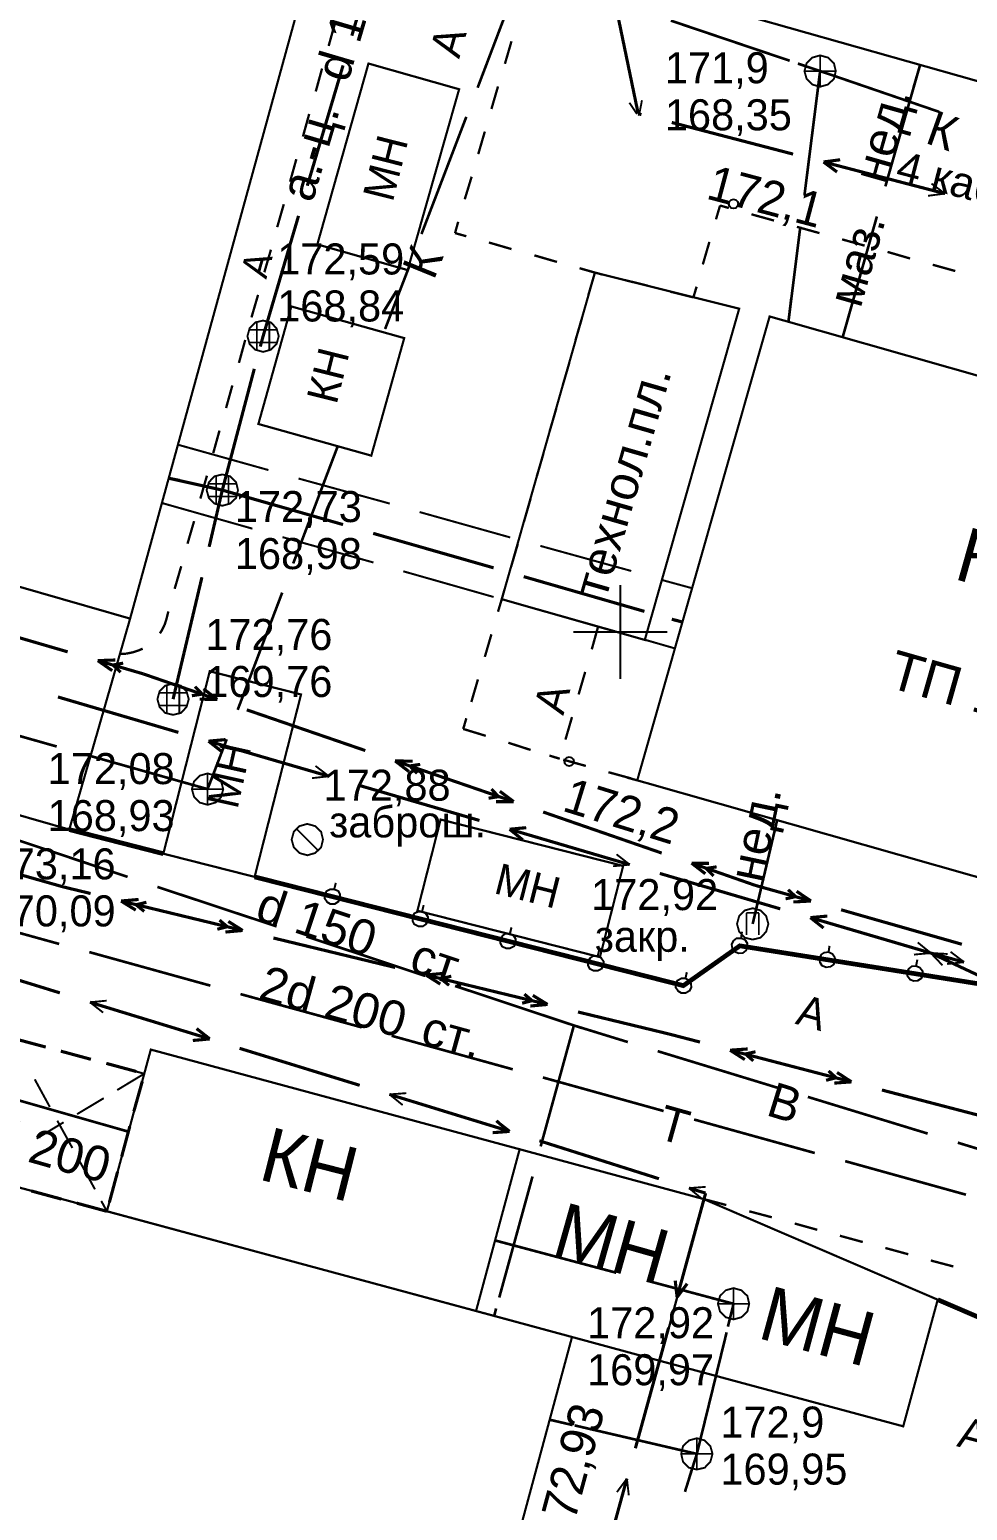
# Model space of a CAD drawing. Extents: x -2634 to -2115, y -2142 to -1393.
# Drawn here: x -2418.83 to -2388.93, y -1928.02 to -1880.78 of the extents above; entities that cross this region are included whole.
import ezdxf

# ---------------------------------------------------------------- set-up
doc = ezdxf.new("R2010")
doc.units = 0
doc.header["$MEASUREMENT"] = 0
for name, color, linetype in [('500_Дополн-Бордюры__п', 7, 'Continuous'), ('500_Дороги-Проезжие_ч', 7, 'Continuous'), ('500_Линии_-Электрокаб', 7, 'Continuous'), ('500_Объект-Баки__цист', 7, 'Continuous'), ('500_Огражд-Ограждения', 7, 'Continuous'), ('500_Рельеф-Высотные_о', 7, 'Continuous'), ('500_Строен-Дополнения', 7, 'Continuous'), ('500_Строен-Здания', 7, 'Continuous'), ('500_Строен-Отмостка_з', 7, 'Continuous'), ('500_Трубоп-Водопровод', 7, 'Continuous'), ('500_Трубоп-Канализаци', 7, 'Continuous'), ('500_Трубоп-Продуктопр', 7, 'Continuous'), ('500_Трубоп-Смотровые_', 7, 'Continuous'), ('500_Трубоп-Теплосети', 7, 'Continuous'), ('ЗАЯВКИ-Условные_з', 7, 'Continuous')]:
    doc.layers.add(name, color=color, linetype=linetype)
doc.styles.add('TARIAL', font='Arial')

msp = doc.modelspace()

# ---------------------------------------------------------------- linework, layer by layer
at = {"layer": '500_Дополн-Бордюры__п', "color": 1, "const_width": 0.075}
for points in [[(-2409.3, -1881.3), (-2409.1, -1880.58)], [(-2403.68, -1881.87), (-2403.47, -1881.15)], [(-2409.71, -1882.75), (-2409.51, -1882.02)], [(-2404.11, -1883.31), (-2403.9, -1882.59)], [(-2410.12, -1884.19), (-2409.92, -1883.47)], [(-2404.53, -1884.75), (-2404.32, -1884.03)], [(-2410.53, -1885.63), (-2410.33, -1884.91)], [(-2404.96, -1886.19), (-2404.74, -1885.47)], [(-2410.94, -1887.08), (-2410.73, -1886.35)], [(-2396.82, -1886.39), (-2396.95, -1886.83)], [(-2396.54, -1886.47), (-2396.82, -1886.39)], [(-2405.27, -1887.27), (-2405.17, -1886.91)], [(-2395.1, -1886.87), (-2395.82, -1886.67)], [(-2404.91, -1887.37), (-2405.27, -1887.27)], [(-2393.65, -1887.27), (-2394.37, -1887.07)], [(-2411.35, -1888.52), (-2411.14, -1887.8)], [(-2403.47, -1887.78), (-2404.19, -1887.57)], [(-2397.16, -1887.55), (-2397.37, -1888.27)], [(-2392.21, -1887.67), (-2392.93, -1887.47)], [(-2390.76, -1888.08), (-2391.48, -1887.87)], [(-2402.02, -1888.19), (-2402.74, -1887.98)], [(-2400.81, -1888.53), (-2401.3, -1888.39)], [(-2389.32, -1888.48), (-2390.04, -1888.28)], [(-2400.81, -1888.53), (-2401.02, -1889.25)], [(-2400.58, -1888.59), (-2400.81, -1888.53)], [(-2399.12, -1888.95), (-2399.85, -1888.77)], [(-2411.76, -1889.96), (-2411.55, -1889.24)], [(-2397.67, -1889.32), (-2398.4, -1889.14)], [(-2397.67, -1889.32), (-2397.57, -1888.98)], [(-2397.57, -1888.99), (-2397.67, -1889.32)], [(-2401.22, -1889.97), (-2401.43, -1890.69)], [(-2412.16, -1891.41), (-2411.96, -1890.68)], [(-2401.63, -1891.42), (-2401.84, -1892.14)], [(-2412.57, -1892.85), (-2412.37, -1892.13)], [(-2402.04, -1892.86), (-2402.25, -1893.58)], [(-2412.98, -1894.29), (-2412.78, -1893.57)], [(-2402.45, -1894.3), (-2402.66, -1895.02)], [(-2413.39, -1895.74), (-2413.18, -1895.01)], [(-2402.86, -1895.74), (-2403.07, -1896.47)], [(-2413.8, -1897.18), (-2413.59, -1896.46)], [(-2403.27, -1897.19), (-2403.48, -1897.91)], [(-2414.21, -1898.62), (-2414, -1897.9)], [(-2403.69, -1898.63), (-2403.78, -1898.95)], [(-2403.78, -1898.95), (-2403.9, -1899.35)], [(-2414.53, -1899.77), (-2414.47, -1899.58)], [(-2414.47, -1899.58), (-2414.45, -1899.5)], [(-2414.45, -1899.5), (-2414.41, -1899.34)], [(-2414.68, -1900.04), (-2414.62, -1899.95)], [(-2414.62, -1899.95), (-2414.53, -1899.77)], [(-2404.11, -1900.07), (-2404.32, -1900.79)], [(-2400.71, -1899.83), (-2400.91, -1900.55)], [(-2415.76, -1900.69), (-2415.56, -1900.65)], [(-2415.56, -1900.65), (-2415.37, -1900.59)], [(-2415.37, -1900.59), (-2415.23, -1900.53)], [(-2415.96, -1900.69), (-2415.76, -1900.69)], [(-2404.54, -1901.51), (-2404.75, -1902.23)], [(-2401.12, -1901.27), (-2401.33, -1901.99)], [(-2405.01, -1903.09), (-2404.91, -1902.75)], [(-2404.96, -1902.94), (-2405.01, -1903.09)], [(-2401.54, -1902.71), (-2401.75, -1903.43)], [(-2405.01, -1903.09), (-2404.29, -1903.31)], [(-2403.57, -1903.53), (-2402.86, -1903.76)], [(-2401.93, -1904.04), (-2402.26, -1903.94)], [(-2402.14, -1903.98), (-2401.93, -1904.04)], [(-2401.82, -1904.07), (-2401.1, -1904.27)], [(-2400.38, -1904.47), (-2399.65, -1904.67)], [(-2399.46, -1904.73), (-2399.79, -1904.64)], [(-2397.34, -1918.09), (-2396.62, -1918.28)], [(-2395.89, -1918.48), (-2395.17, -1918.67)], [(-2394.44, -1918.87), (-2393.72, -1919.07)], [(-2393, -1919.26), (-2392.27, -1919.46)], [(-2391.55, -1919.65), (-2390.82, -1919.85)], [(-2390.1, -1920.05), (-2389.38, -1920.24)]]:
    msp.add_lwpolyline(points, dxfattribs=at)
at = {"layer": '500_Линии_-Электрокаб', "color": 1}
for points, const_width in [([(-2399.43, -1883.46), (-2400.22, -1879.65)], 0.1), ([(-2399.47, -1883.47), (-2399.71, -1883.11)], 0.06), ([(-2399.39, -1883.45), (-2399.31, -1883.03)], 0.06), ([(-2399.33, -1883.49), (-2399.43, -1883.46)], 0.1), ([(-2399.33, -1883.49), (-2399.44, -1883.5)], 0.06), ([(-2399.33, -1883.49), (-2399.42, -1883.42)], 0.06), ([(-2394.49, -1884.75), (-2398.36, -1883.74)], 0.1), ([(-2392.99, -1884.93), (-2393.52, -1885)], 0.1), ([(-2389.65, -1886.01), (-2393.52, -1885)], 0.1), ([(-2393.09, -1885.32), (-2393.52, -1885)], 0.1), ([(-2389.65, -1886.01), (-2390.19, -1886.08)], 0.06), ([(-2389.65, -1886.01), (-2390.08, -1885.69)], 0.06), ([(-2414.09, -1903.2), (-2417.93, -1902.07)], 0.1), ([(-2412.59, -1903.43), (-2413.13, -1903.48)], 0.1), ([(-2409.29, -1904.6), (-2413.13, -1903.48)], 0.1), ([(-2412.71, -1903.81), (-2413.13, -1903.48)], 0.1), ([(-2409.29, -1904.6), (-2409.72, -1904.27)], 0.06), ([(-2409.29, -1904.6), (-2409.83, -1904.66)], 0.06), ([(-2404.49, -1906.01), (-2408.33, -1904.89)], 0.1), ([(-2403, -1906.24), (-2403.53, -1906.29)], 0.1), ([(-2399.7, -1907.42), (-2403.53, -1906.29)], 0.1), ([(-2403.11, -1906.63), (-2403.53, -1906.29)], 0.1), ([(-2399.7, -1907.42), (-2400.12, -1907.09)], 0.06), ([(-2399.7, -1907.42), (-2400.23, -1907.47)], 0.06), ([(-2394.9, -1908.83), (-2398.74, -1907.7)], 0.1), ([(-2393.4, -1909.06), (-2393.94, -1909.11)], 0.1), ([(-2390.1, -1910.24), (-2393.94, -1909.11)], 0.1), ([(-2393.52, -1909.44), (-2393.94, -1909.11)], 0.1), ([(-2390.1, -1910.24), (-2390.52, -1909.9)], 0.06), ([(-2421.69, -1910.33), (-2417.87, -1911.51)], 0.1), ([(-2390.1, -1910.24), (-2390.64, -1910.29)], 0.06), ([(-2389.04, -1910.53), (-2390.1, -1910.24)], 0.1), ([(-2390.1, -1910.24), (-2386.48, -1911.94)], 0.1), ([(-2390.1, -1910.24), (-2389.62, -1910.37)], 0.06), ([(-2390.1, -1910.24), (-2389.56, -1910.27)], 0.06), ([(-2390.1, -1910.24), (-2389.73, -1910.63)], 0.06), ([(-2389.04, -1910.53), (-2389.58, -1910.59)], 0.06), ([(-2389.04, -1910.53), (-2389.47, -1910.2)], 0.06), ([(-2416.91, -1911.81), (-2413.09, -1912.98)], 0.1), ([(-2416.91, -1911.81), (-2416.38, -1911.76)], 0.06), ([(-2416.91, -1911.81), (-2416.49, -1912.14)], 0.06), ([(-2413.51, -1912.65), (-2413.09, -1912.98)], 0.1), ([(-2413.63, -1913.03), (-2413.09, -1912.98)], 0.1), ([(-2412.14, -1913.28), (-2408.31, -1914.46)], 0.1), ([(-2407.36, -1914.75), (-2403.88, -1915.82)], 0.1), ([(-2407.36, -1914.75), (-2406.82, -1914.71)], 0.06), ([(-2407.36, -1914.75), (-2406.94, -1915.09)], 0.06), ([(-2403.95, -1915.59), (-2403.84, -1915.69)], 0.1), ([(-2403.84, -1915.69), (-2403.53, -1915.93)], 0.1), ([(-2404.07, -1915.97), (-2403.92, -1915.96)], 0.1), ([(-2403.92, -1915.96), (-2403.53, -1915.93)], 0.1), ([(-2403.88, -1915.82), (-2403.53, -1915.93)], 0.1), ([(-2402.58, -1916.23), (-2398.77, -1917.44)], 0.1), ([(-2397.28, -1917.9), (-2398.19, -1921.22)], 0.1), ([(-2397.81, -1917.74), (-2397.28, -1917.9)], 0.1), ([(-2397.81, -1917.74), (-2397.28, -1917.7)], 0.06), ([(-2397.81, -1917.74), (-2397.4, -1918.08)], 0.06), ([(-2398.25, -1920.69), (-2398.19, -1921.22)], 0.1), ([(-2397.87, -1920.79), (-2398.19, -1921.22)], 0.1), ([(-2398.46, -1922.19), (-2399.52, -1926.04)], 0.1), ([(-2399.79, -1927.01), (-2400.85, -1930.86)], 0.1), ([(-2399.79, -1927.01), (-2400.11, -1927.44)], 0.06), ([(-2399.79, -1927.01), (-2399.73, -1927.54)], 0.06)]:
    msp.add_lwpolyline(points, dxfattribs=dict(at, const_width=const_width))
at = {"layer": '500_Линии_-Электрокаб', "color": 12, "const_width": 0.1}
for points in [[(-2417.62, -1900.63), (-2421.46, -1899.51)], [(-2416.1, -1900.89), (-2416.66, -1900.91)], [(-2415.22, -1901.33), (-2416.66, -1900.91)], [(-2416.2, -1901.23), (-2416.66, -1900.91)], [(-2415.85, -1900.99), (-2416.18, -1901.05)], [(-2415.93, -1901.28), (-2416.18, -1901.05)], [(-2412.85, -1902.15), (-2415.22, -1901.33)], [(-2413.34, -1901.98), (-2413.66, -1902.03)], [(-2413.33, -1901.98), (-2413.56, -1901.74)], [(-2412.85, -1902.15), (-2413.29, -1901.81)], [(-2412.85, -1902.15), (-2413.41, -1902.14)], [(-2408.13, -1903.78), (-2411.91, -1902.48)], [(-2403.4, -1905.41), (-2407.18, -1904.11)], [(-2406.74, -1904.45), (-2407.18, -1904.11)], [(-2406.62, -1904.12), (-2407.18, -1904.11)], [(-2406.38, -1904.22), (-2406.71, -1904.27)], [(-2406.48, -1904.51), (-2406.71, -1904.27)], [(-2403.88, -1905.25), (-2404.2, -1905.3)], [(-2403.88, -1905.25), (-2404.11, -1905.01)], [(-2403.4, -1905.41), (-2403.96, -1905.41)], [(-2403.4, -1905.41), (-2403.84, -1905.08)], [(-2398.68, -1907.05), (-2402.46, -1905.74)], [(-2417.76, -1908.13), (-2420.75, -1907.28)], [(-2395.7, -1908.08), (-2397.73, -1907.37)], [(-2397.29, -1907.71), (-2397.73, -1907.37)], [(-2397.17, -1907.38), (-2397.73, -1907.37)], [(-2396.93, -1907.49), (-2397.26, -1907.54)], [(-2397.03, -1907.78), (-2397.26, -1907.54)], [(-2416.89, -1908.34), (-2417.76, -1908.13)], [(-2393.92, -1908.58), (-2395.7, -1908.08)], [(-2394.41, -1908.44), (-2394.65, -1908.22)], [(-2415.36, -1908.53), (-2415.92, -1908.58)], [(-2412.04, -1909.52), (-2415.92, -1908.58)], [(-2415.45, -1908.87), (-2415.92, -1908.58)], [(-2415.11, -1908.62), (-2415.44, -1908.7)], [(-2415.18, -1908.91), (-2415.44, -1908.7)], [(-2394.41, -1908.44), (-2394.73, -1908.51)], [(-2393.92, -1908.58), (-2394.48, -1908.61)], [(-2393.92, -1908.58), (-2394.38, -1908.27)], [(-2412.53, -1909.4), (-2412.78, -1909.19)], [(-2389.11, -1909.96), (-2392.96, -1908.86)], [(-2412.53, -1909.4), (-2412.85, -1909.48)], [(-2412.04, -1909.52), (-2412.59, -1909.57)], [(-2412.04, -1909.52), (-2412.5, -1909.23)], [(-2407.18, -1910.7), (-2411.06, -1909.76)], [(-2405.65, -1910.89), (-2406.2, -1910.94)], [(-2402.32, -1911.88), (-2406.2, -1910.94)], [(-2405.74, -1911.23), (-2406.2, -1910.94)], [(-2405.39, -1910.98), (-2405.72, -1911.06)], [(-2405.46, -1911.27), (-2405.72, -1911.06)], [(-2402.81, -1911.76), (-2403.06, -1911.55)], [(-2402.81, -1911.76), (-2403.13, -1911.84)], [(-2402.32, -1911.88), (-2402.87, -1911.93)], [(-2402.32, -1911.88), (-2402.79, -1911.59)], [(-2398.46, -1912.82), (-2401.35, -1912.12)], [(-2397.46, -1913.08), (-2398.46, -1912.82)], [(-2395.94, -1913.3), (-2396.5, -1913.34)], [(-2392.63, -1914.35), (-2396.5, -1913.34)], [(-2396.03, -1913.64), (-2396.5, -1913.34)], [(-2395.69, -1913.39), (-2396.01, -1913.46)], [(-2395.76, -1913.68), (-2396.01, -1913.46)], [(-2393.12, -1914.22), (-2393.44, -1914.3)], [(-2393.12, -1914.22), (-2393.36, -1914)], [(-2392.63, -1914.35), (-2393.18, -1914.39)], [(-2392.63, -1914.35), (-2393.09, -1914.05)], [(-2387.79, -1915.62), (-2391.66, -1914.61)]]:
    msp.add_lwpolyline(points, dxfattribs=at)
at = {"layer": '500_Объект-Баки__цист', "color": 0, "const_width": 0.07}
msp.add_lwpolyline([(-2396.21, -1889.68), (-2399.22, -1900.25), (-2403.78, -1898.95), (-2400.81, -1888.53)], close=True, dxfattribs=at)
at = {"layer": '500_Огражд-Ограждения', "color": 0}
for points, const_width in [([(-2414.57, -1907.07), (-2417.57, -1906.3)], 0.15), ([(-2382.8, -1914.17), (-2382.23, -1912.23), (-2396.19, -1910.01), (-2397.99, -1911.28), (-2411.66, -1907.81)], 0.15), ([(-2409.07, -1908), (-2409.12, -1908.2)], 0.065), ([(-2406.27, -1908.71), (-2406.32, -1908.91)], 0.065), ([(-2403.47, -1909.42), (-2403.52, -1909.62)], 0.065), ([(-2396.12, -1909.56), (-2396.15, -1909.76)], 0.065), ([(-2393.33, -1910.01), (-2393.36, -1910.21)], 0.065), ([(-2400.67, -1910.13), (-2400.72, -1910.33)], 0.065), ([(-2390.53, -1910.45), (-2390.57, -1910.65)], 0.065), ([(-2397.88, -1910.85), (-2397.92, -1911.04)], 0.065), ([(-2385.29, -1923.27), (-2389.88, -1921.3)], 0.15)]:
    msp.add_lwpolyline(points, dxfattribs=dict(at, const_width=const_width))
for points in [[(-2409.12, -1908.2), (-2409, -1908.26), (-2408.94, -1908.37), (-2408.94, -1908.5), (-2409, -1908.61), (-2409.11, -1908.68), (-2409.24, -1908.68), (-2409.35, -1908.62), (-2409.42, -1908.51), (-2409.42, -1908.38), (-2409.36, -1908.26), (-2409.25, -1908.2)], [(-2406.32, -1908.91), (-2406.21, -1908.97), (-2406.14, -1909.08), (-2406.14, -1909.21), (-2406.2, -1909.32), (-2406.31, -1909.39), (-2406.44, -1909.39), (-2406.56, -1909.33), (-2406.62, -1909.22), (-2406.62, -1909.09), (-2406.56, -1908.97), (-2406.45, -1908.91)], [(-2403.52, -1909.62), (-2403.41, -1909.68), (-2403.34, -1909.79), (-2403.34, -1909.92), (-2403.4, -1910.03), (-2403.52, -1910.1), (-2403.64, -1910.1), (-2403.76, -1910.04), (-2403.82, -1909.93), (-2403.83, -1909.8), (-2403.76, -1909.69), (-2403.65, -1909.62)], [(-2396.15, -1909.76), (-2396.03, -1909.81), (-2395.96, -1909.92), (-2395.94, -1910.05), (-2396, -1910.16), (-2396.1, -1910.24), (-2396.23, -1910.25), (-2396.35, -1910.2), (-2396.42, -1910.1), (-2396.44, -1909.97), (-2396.39, -1909.85), (-2396.28, -1909.77)], [(-2400.72, -1910.33), (-2400.61, -1910.39), (-2400.54, -1910.5), (-2400.54, -1910.63), (-2400.61, -1910.75), (-2400.72, -1910.81), (-2400.85, -1910.81), (-2400.96, -1910.75), (-2401.03, -1910.64), (-2401.03, -1910.51), (-2400.96, -1910.4), (-2400.85, -1910.33)], [(-2393.36, -1910.2), (-2393.24, -1910.26), (-2393.17, -1910.36), (-2393.15, -1910.49), (-2393.2, -1910.61), (-2393.31, -1910.68), (-2393.44, -1910.7), (-2393.56, -1910.65), (-2393.63, -1910.54), (-2393.65, -1910.41), (-2393.59, -1910.29), (-2393.49, -1910.22)], [(-2390.57, -1910.65), (-2390.45, -1910.7), (-2390.37, -1910.81), (-2390.36, -1910.93), (-2390.41, -1911.05), (-2390.52, -1911.13), (-2390.64, -1911.14), (-2390.76, -1911.09), (-2390.84, -1910.98), (-2390.85, -1910.86), (-2390.8, -1910.74), (-2390.69, -1910.66)], [(-2397.93, -1911.04), (-2397.81, -1911.1), (-2397.75, -1911.21), (-2397.74, -1911.34), (-2397.81, -1911.46), (-2397.92, -1911.52), (-2398.05, -1911.52), (-2398.16, -1911.46), (-2398.23, -1911.35), (-2398.23, -1911.22), (-2398.17, -1911.11), (-2398.05, -1911.04)]]:
    msp.add_lwpolyline(points, close=True, dxfattribs=at)
at = {"layer": '500_Рельеф-Высотные_о', "color": 0}
for points in [[(-2396.39, -1886.19), (-2396.32, -1886.21), (-2396.26, -1886.26), (-2396.24, -1886.34), (-2396.26, -1886.41), (-2396.32, -1886.47), (-2396.39, -1886.49), (-2396.47, -1886.47), (-2396.52, -1886.41), (-2396.54, -1886.34), (-2396.52, -1886.26), (-2396.47, -1886.21)], [(-2401.63, -1903.98), (-2401.56, -1904), (-2401.5, -1904.05), (-2401.48, -1904.13), (-2401.5, -1904.2), (-2401.56, -1904.26), (-2401.63, -1904.28), (-2401.71, -1904.26), (-2401.76, -1904.2), (-2401.78, -1904.13), (-2401.76, -1904.05), (-2401.71, -1904)]]:
    msp.add_lwpolyline(points, close=True, dxfattribs=at)
at = {"layer": '500_Строен-Дополнения', "color": 0}
for points, const_width in [([(-2414.11, -1894.02), (-2411.22, -1894.83)], 0.065), ([(-2410.26, -1895.1), (-2407.35, -1895.9)], 0.065), ([(-2414.62, -1895.88), (-2411.73, -1896.7)], 0.065), ([(-2406.4, -1896.17), (-2403.51, -1896.98)], 0.065), ([(-2410.77, -1896.97), (-2407.87, -1897.78)], 0.065), ([(-2402.55, -1897.25), (-2399.65, -1898.05)], 0.065), ([(-2406.92, -1898.06), (-2404.04, -1898.88)], 0.065), ([(-2398.7, -1898.33), (-2397.71, -1898.6)], 0.065), ([(-2403.07, -1899.15), (-2400.18, -1899.97)], 0.065), ([(-2399.23, -1900.24), (-2398.26, -1900.52)], 0.065), ([(-2419.29, -1912.98), (-2418.32, -1913.24)], 0.1), ([(-2417.84, -1913.37), (-2416.88, -1913.63)], 0.1), ([(-2416.39, -1913.76), (-2415.43, -1914.02)], 0.1), ([(-2418.67, -1914.27), (-2418.19, -1915.15)], 0.065), ([(-2415.18, -1914.09), (-2416.04, -1914.61)], 0.065), ([(-2415.18, -1914.09), (-2415.62, -1913.97)], 0.065), ([(-2415.24, -1914.33), (-2415.51, -1915.29)], 0.1), ([(-2416.47, -1914.87), (-2417.32, -1915.38)], 0.065), ([(-2417.75, -1915.64), (-2418.61, -1916.16)], 0.065), ([(-2417.95, -1915.59), (-2417.47, -1916.46)], 0.065), ([(-2415.64, -1915.77), (-2415.9, -1916.74)], 0.1), ([(-2417.23, -1916.9), (-2416.75, -1917.78)], 0.065), ([(-2416.03, -1917.22), (-2416.29, -1918.19)], 0.1), ([(-2417.82, -1918.09), (-2418.78, -1917.83)], 0.1), ([(-2416.37, -1918.48), (-2416.55, -1918.15)], 0.065), ([(-2416.37, -1918.48), (-2417.33, -1918.22)], 0.1), ([(-2416.51, -1918.22), (-2416.37, -1918.48)], 0.065)]:
    msp.add_lwpolyline(points, dxfattribs=dict(at, const_width=const_width))
at = {"layer": '500_Строен-Здания', "color": 0, "const_width": 0.07}
for points in [[(-2414.32, -1836.66), (-2430.46, -1895.3), (-2415.63, -1899.57), (-2399.53, -1840.99)], [(-2394.68, -1868.28), (-2376.86, -1873.33), (-2376.01, -1870.34), (-2369.29, -1872.24), (-2369.61, -1873.38), (-2369.82, -1874.14), (-2373.39, -1886.73), (-2397.94, -1879.78)], [(-2405.14, -1882.68), (-2406.78, -1888.45), (-2409.66, -1887.63), (-2408.03, -1881.86)], [(-2410.49, -1889.61), (-2411.54, -1893.36), (-2407.94, -1894.37), (-2406.89, -1890.62)], [(-2399.46, -1904.73), (-2381.54, -1909.83), (-2377.33, -1895.03), (-2394.64, -1890.1), (-2395.24, -1889.93)], [(-2415.63, -1899.57), (-2430.46, -1895.3), (-2431.73, -1899.71), (-2432.4, -1902.03), (-2427.23, -1903.52), (-2417.57, -1906.3), (-2416.87, -1903.88)], [(-2410.18, -1901.99), (-2411.66, -1907.81), (-2414.57, -1907.07), (-2413.09, -1901.25)], [(-2405.73, -1905.98), (-2399.91, -1907.46), (-2400.65, -1910.37), (-2406.47, -1908.89)], [(-2416.37, -1918.48), (-2404.6, -1921.66), (-2403.21, -1916.5), (-2414.97, -1913.32)], [(-2403.21, -1916.5), (-2404.6, -1921.66), (-2398.74, -1923.25), (-2398.33, -1921.76), (-2397.34, -1918.09)], [(-2397.34, -1918.09), (-2398.74, -1923.25), (-2390.98, -1925.34), (-2389.88, -1921.3)]]:
    msp.add_lwpolyline(points, close=True, dxfattribs=at)
msp.add_lwpolyline([(-2424.49, -1916.28), (-2401.54, -1922.49), (-2403.21, -1928.68)], dxfattribs=at)
at = {"layer": '500_Трубоп-Водопровод', "color": 94, "const_width": 0.085}
for points in [[(-2415.71, -1907.81), (-2419.5, -1906.54)], [(-2410.96, -1909.39), (-2414.76, -1908.13)], [(-2406.22, -1910.97), (-2410.01, -1909.71)], [(-2401.48, -1912.55), (-2405.27, -1911.29)], [(-2401.48, -1912.55), (-2402.54, -1916.41)], [(-2399.76, -1913.08), (-2401.48, -1912.55)], [(-2401.48, -1912.55), (-2401.24, -1912.63)], [(-2394.98, -1914.54), (-2398.81, -1913.37)], [(-2390.2, -1916), (-2394.02, -1914.83)], [(-2385.42, -1917.46), (-2389.24, -1916.29)], [(-2402.8, -1917.37), (-2403.86, -1921.23)], [(-2404.02, -1921.82), (-2403.96, -1921.58)]]:
    msp.add_lwpolyline(points, dxfattribs=at)
at = {"layer": '500_Трубоп-Канализаци', "color": 32, "const_width": 0.1}
for points in [[(-2408.56, -1880.97), (-2407.43, -1877.13)], [(-2409.98, -1885.76), (-2408.84, -1881.92)], [(-2411.39, -1890.56), (-2410.26, -1886.72)], [(-2411.39, -1890.56), (-2411.48, -1890.89)], [(-2411.41, -1890.63), (-2411.39, -1890.56)], [(-2412.69, -1895.47), (-2411.67, -1891.6)], [(-2412.69, -1895.47), (-2414.4, -1895.09)], [(-2414.4, -1895.09), (-2414.06, -1895.16)], [(-2413.11, -1897.28), (-2412.69, -1895.47)], [(-2412.69, -1895.47), (-2412.77, -1895.81)], [(-2412.69, -1895.47), (-2408.84, -1896.57)], [(-2407.88, -1896.85), (-2404.04, -1897.95)], [(-2414.26, -1902.14), (-2413.34, -1898.25)], [(-2403.08, -1898.23), (-2399.23, -1899.34)], [(-2398.02, -1899.68), (-2398.36, -1899.59)], [(-2398.27, -1899.61), (-2398.02, -1899.68)]]:
    msp.add_lwpolyline(points, dxfattribs=at)
at = {"layer": '500_Трубоп-Канализаци', "color": 34, "const_width": 0.085}
for points in [[(-2403.13, -1878.89), (-2404.55, -1882.63)], [(-2398.39, -1880.49), (-2394.6, -1881.77)], [(-2393.63, -1882.1), (-2394.34, -1881.86)], [(-2393.63, -1882.1), (-2394.13, -1886.07)], [(-2393.65, -1882.09), (-2393.63, -1882.1)], [(-2393.63, -1882.1), (-2389.84, -1883.4)], [(-2404.91, -1883.56), (-2406.34, -1887.3)], [(-2394.26, -1887.06), (-2394.64, -1890.1)], [(-2406.69, -1888.23), (-2407.5, -1890.33)], [(-2407.5, -1890.33), (-2407.23, -1889.63)], [(-2394.64, -1890.1), (-2394.55, -1889.35)], [(-2409.01, -1894.07), (-2410.43, -1897.81)], [(-2410.78, -1898.74), (-2412.2, -1902.48)], [(-2417.97, -1903.65), (-2421.82, -1902.56)], [(-2412.55, -1903.42), (-2413.16, -1905.01)], [(-2413.16, -1905.01), (-2417.01, -1903.92)], [(-2413.16, -1905.01), (-2412.89, -1904.31)], [(-2415.68, -1915.94), (-2419.53, -1914.84)], [(-2403.99, -1919.41), (-2400.13, -1920.44)], [(-2399.16, -1920.69), (-2396.39, -1921.43)], [(-2396.39, -1921.43), (-2397.11, -1921.24)], [(-2396.39, -1921.43), (-2396.57, -1922.16)], [(-2397.56, -1926.22), (-2396.61, -1922.34)], [(-2402.25, -1925.13), (-2401.52, -1925.3)], [(-2397.56, -1926.22), (-2401.46, -1925.31)], [(-2397.94, -1927.43), (-2397.56, -1926.22)], [(-2397.56, -1926.22), (-2397.79, -1926.94)]]:
    msp.add_lwpolyline(points, dxfattribs=at)
at = {"layer": '500_Трубоп-Продуктопр', "color": 0, "const_width": 0.085}
for points in [[(-2391.55, -1885.78), (-2390.45, -1881.93)], [(-2390.44, -1881.9), (-2390.65, -1882.62)], [(-2392.91, -1890.59), (-2391.82, -1886.74)], [(-2395, -1906), (-2395.78, -1909.31)], [(-2395.78, -1909.31), (-2395.61, -1908.58)]]:
    msp.add_lwpolyline(points, dxfattribs=at)
at = {"layer": '500_Трубоп-Смотровые_', "color": 0, "const_width": 0.06}
for points in [[(-2393.63, -1881.6), (-2393.38, -1881.67), (-2393.19, -1881.85), (-2393.13, -1882.1), (-2393.19, -1882.35), (-2393.38, -1882.53), (-2393.63, -1882.6), (-2393.88, -1882.53), (-2394.06, -1882.35), (-2394.13, -1882.1), (-2394.06, -1881.85), (-2393.88, -1881.67)], [(-2411.39, -1890.06), (-2411.14, -1890.12), (-2410.96, -1890.31), (-2410.89, -1890.56), (-2410.96, -1890.81), (-2411.14, -1890.99), (-2411.39, -1891.06), (-2411.64, -1890.99), (-2411.82, -1890.81), (-2411.89, -1890.56), (-2411.82, -1890.31), (-2411.64, -1890.12)], [(-2412.69, -1894.97), (-2412.44, -1895.03), (-2412.25, -1895.22), (-2412.19, -1895.47), (-2412.25, -1895.72), (-2412.44, -1895.9), (-2412.69, -1895.97), (-2412.94, -1895.9), (-2413.12, -1895.72), (-2413.19, -1895.47), (-2413.12, -1895.22), (-2412.94, -1895.03)], [(-2414.26, -1901.64), (-2414.01, -1901.71), (-2413.83, -1901.89), (-2413.76, -1902.14), (-2413.83, -1902.39), (-2414.01, -1902.58), (-2414.26, -1902.64), (-2414.51, -1902.58), (-2414.69, -1902.39), (-2414.76, -1902.14), (-2414.69, -1901.89), (-2414.51, -1901.71)], [(-2413.16, -1904.51), (-2412.91, -1904.58), (-2412.73, -1904.76), (-2412.66, -1905.01), (-2412.73, -1905.26), (-2412.91, -1905.44), (-2413.16, -1905.51), (-2413.41, -1905.44), (-2413.59, -1905.26), (-2413.66, -1905.01), (-2413.59, -1904.76), (-2413.41, -1904.58)], [(-2409.98, -1906.12), (-2409.73, -1906.19), (-2409.54, -1906.37), (-2409.48, -1906.62), (-2409.54, -1906.87), (-2409.73, -1907.05), (-2409.98, -1907.12), (-2410.23, -1907.05), (-2410.41, -1906.87), (-2410.48, -1906.62), (-2410.41, -1906.37), (-2410.23, -1906.19)], [(-2395.78, -1908.81), (-2395.53, -1908.88), (-2395.35, -1909.06), (-2395.28, -1909.31), (-2395.35, -1909.56), (-2395.53, -1909.75), (-2395.78, -1909.81), (-2396.03, -1909.75), (-2396.21, -1909.56), (-2396.28, -1909.31), (-2396.21, -1909.06), (-2396.03, -1908.88)], [(-2396.39, -1920.93), (-2396.14, -1921), (-2395.95, -1921.18), (-2395.89, -1921.43), (-2395.95, -1921.68), (-2396.14, -1921.86), (-2396.39, -1921.93), (-2396.64, -1921.86), (-2396.82, -1921.68), (-2396.89, -1921.43), (-2396.82, -1921.18), (-2396.64, -1921)], [(-2397.56, -1925.72), (-2397.31, -1925.79), (-2397.13, -1925.97), (-2397.06, -1926.22), (-2397.13, -1926.47), (-2397.31, -1926.66), (-2397.56, -1926.72), (-2397.81, -1926.66), (-2398, -1926.47), (-2398.06, -1926.22), (-2398, -1925.97), (-2397.81, -1925.79)]]:
    msp.add_lwpolyline(points, close=True, dxfattribs=at)
at = {"layer": '500_Трубоп-Смотровые_', "color": 0, "const_width": 0.055}
for points in [[(-2393.63, -1882.6), (-2393.63, -1881.6)], [(-2394.13, -1882.1), (-2393.13, -1882.1)], [(-2411.59, -1891.01), (-2411.59, -1890.11)], [(-2411.19, -1891.01), (-2411.19, -1890.11)], [(-2411.84, -1890.36), (-2410.94, -1890.36)], [(-2411.84, -1890.76), (-2410.94, -1890.76)], [(-2413.14, -1895.27), (-2412.24, -1895.27)], [(-2412.89, -1895.92), (-2412.89, -1895.02)], [(-2412.49, -1895.92), (-2412.49, -1895.02)], [(-2413.14, -1895.67), (-2412.24, -1895.67)], [(-2414.71, -1901.94), (-2413.81, -1901.94)], [(-2414.46, -1902.59), (-2414.46, -1901.69)], [(-2414.06, -1902.59), (-2414.06, -1901.69)], [(-2414.71, -1902.34), (-2413.81, -1902.34)], [(-2413.16, -1905.51), (-2413.16, -1904.51)], [(-2413.66, -1905.01), (-2412.66, -1905.01)], [(-2410.33, -1906.27), (-2409.63, -1906.97)], [(-2395.98, -1909.66), (-2395.98, -1908.96)], [(-2395.98, -1908.96), (-2395.58, -1908.96)], [(-2395.58, -1909.66), (-2395.58, -1908.96)], [(-2396.39, -1921.93), (-2396.39, -1920.93)], [(-2396.89, -1921.43), (-2395.89, -1921.43)], [(-2397.56, -1926.72), (-2397.56, -1925.72)], [(-2398.06, -1926.22), (-2397.06, -1926.22)]]:
    msp.add_lwpolyline(points, dxfattribs=at)
at = {"layer": '500_Трубоп-Смотровые_', "color": 0}
for points in [[(-2411.69, -1890.51), (-2411.69, -1890.51)], [(-2412.99, -1895.42), (-2412.99, -1895.42)], [(-2414.56, -1902.09), (-2414.56, -1902.09)]]:
    msp.add_lwpolyline(points, dxfattribs=at)
at = {"layer": '500_Трубоп-Теплосети', "color": 174, "const_width": 0.085}
for points in [[(-2421.75, -1908.88), (-2417.89, -1909.95)], [(-2416.93, -1910.21), (-2413.07, -1911.28)], [(-2412.11, -1911.55), (-2408.25, -1912.61)], [(-2407.29, -1912.88), (-2403.43, -1913.95)], [(-2402.47, -1914.21), (-2398.62, -1915.28)], [(-2397.65, -1915.55), (-2393.8, -1916.62)], [(-2392.83, -1916.88), (-2388.98, -1917.95)]]:
    msp.add_lwpolyline(points, dxfattribs=at)
at = {"layer": 'ЗАЯВКИ-Условные_з', "color": 98, "const_width": 0.065}
for points in [[(-2400, -1901.5), (-2400, -1898.5)], [(-2401.5, -1900), (-2398.5, -1900)]]:
    msp.add_lwpolyline(points, dxfattribs=at)

# ---------------------------------------------------------------- texts
at = {"layer": '500_Дороги-Проезжие_ч', "color": 0}
for rotation, p in [(73.89, (-2405.14, -1881.73)), (74.68, (-2401.82, -1902.68)), (343.93, (-2394.45, -1912.49)), (345.26, (-2389.3, -1925.97))]:
    msp.add_text('А', height=0.99, rotation=rotation, dxfattribs=at).set_placement(p)
at = {"layer": '500_Линии_-Электрокаб', "color": 0, "style": 'TARIAL'}
msp.add_text('4 каб  0,4 кВ', height=0.99, rotation=345.4, dxfattribs=at).set_placement((-2391.27, -1885.59))
at = {"layer": '500_Объект-Баки__цист', "color": 0, "style": 'TARIAL'}
msp.add_text('технол.пл. ', height=1.11, rotation=73.88, dxfattribs=at).set_placement((-2400.46, -1898.98))
at = {"layer": '500_Рельеф-Высотные_о', "color": 214}
for s, rotation, p in [('172,1', 345.15, (-2397.3, -1886.16)), ('172,2', 342.78, (-2401.89, -1905.69)), ('172,93', 74.87, (-2401.67, -1929.19))]:
    msp.add_text(s, height=1.11, rotation=rotation, dxfattribs=at).set_placement(p)
at = {"layer": '500_Строен-Здания', "color": 5}
for s, height, rotation, p in [('МН', 0.99, 75.87, (-2407.26, -1886.31)), ('КН', 0.99, 75.96, (-2409.05, -1892.77)), ('КН', 1.73, 344.29, (-2389.41, -1898.29)), ('МН', 0.99, 77.45, (-2412.21, -1905.68)), ('МН', 0.99, 345.74, (-2404.07, -1908.32)), ('КН', 1.73, 345.79, (-2411.58, -1917.45)), ('МН', 1.73, 344.18, (-2402.24, -1919.84)), ('МН', 1.73, 344.87, (-2395.67, -1922.51))]:
    msp.add_text(s, height=height, rotation=rotation, dxfattribs=at).set_placement(p)
at = {"layer": '500_Строен-Здания', "color": 5, "style": 'TARIAL'}
msp.add_text('ТП 147', height=1.23, rotation=344.13, dxfattribs=at).set_placement((-2391.53, -1901.74))
at = {"layer": '500_Строен-Отмостка_з', "color": 0}
msp.add_text('А', height=0.86, rotation=74.27, dxfattribs=at).set_placement((-2411.29, -1888.76))
at = {"layer": '500_Трубоп-Водопровод', "color": 94, "style": 'TARIAL'}
msp.add_text('d 150   ст.', height=1.11, rotation=341.57, dxfattribs=at).set_placement((-2411.69, -1909.15))
at = {"layer": '500_Трубоп-Водопровод', "color": 94}
msp.add_text('В', height=1.11, rotation=342.81, dxfattribs=at).set_placement((-2395.39, -1915.4))
at = {"layer": '500_Трубоп-Канализаци', "color": 14, "style": 'TARIAL'}
for s, rotation, p in [('а.-ц.  d 150', 73.55, (-2409.82, -1886.33)), ('кер.   d 200 ', 344.11, (-2424.15, -1915.4))]:
    msp.add_text(s, height=1.11, rotation=rotation, dxfattribs=at).set_placement(p)
at = {"layer": '500_Трубоп-Канализаци', "color": 14}
for rotation, p in [(340.52, (-2390.32, -1884.38)), (67.81, (-2405.95, -1888.8))]:
    msp.add_text('К', height=1.11, rotation=rotation, dxfattribs=at).set_placement(p)
at = {"layer": '500_Трубоп-Продуктопр', "color": 0, "style": 'TARIAL'}
for rotation, p in [(74.15, (-2391.54, -1885.75)), (78.15, (-2395.48, -1908.03))]:
    msp.add_text('нед. ', height=1.11, rotation=rotation, dxfattribs=at).set_placement(p)
at = {"layer": '500_Трубоп-Продуктопр', "color": 0}
msp.add_text('маз.', height=1.11, rotation=74.18, dxfattribs=at).set_placement((-2392.34, -1889.69))
at = {"layer": '500_Трубоп-Смотровые_', "color": 5}
for s, p in [('171,9', (-2398.58, -1882.49)), ('168,35', (-2398.58, -1883.99)), ('172,59', (-2410.94, -1888.59)), ('168,84', (-2410.94, -1890.09)), ('172,73', (-2412.29, -1896.49)), ('168,98', (-2412.29, -1897.99)), ('172,76', (-2413.23, -1900.57)), ('169,76', (-2413.23, -1902.07)), ('172,08', (-2418.26, -1904.85)), ('172,88', (-2409.46, -1905.38)), ('168,93', (-2418.26, -1906.35)), ('заброш.', (-2409.28, -1906.55)), ('173,16', (-2420.14, -1907.89)), ('172,92', (-2400.93, -1908.87)), ('170,09', (-2420.14, -1909.39)), ('закр.', (-2400.81, -1910.2)), ('172,92', (-2401.06, -1922.53)), ('169,97', (-2401.06, -1924.03)), ('172,9', (-2396.81, -1925.7)), ('169,95', (-2396.81, -1927.2))]:
    msp.add_text(s, height=0.99, dxfattribs=at).set_placement(p)
at = {"layer": '500_Трубоп-Теплосети', "color": 174, "style": 'TARIAL'}
for s, p in [('2d 200', (-2411.58, -1911.69)), ('ст.', (-2406.42, -1913.12))]:
    msp.add_text(s, height=1.11, rotation=344.53, dxfattribs=at).set_placement(p)
at = {"layer": '500_Трубоп-Теплосети', "color": 174}
msp.add_text('Т', height=1.11, rotation=344.37, dxfattribs=at).set_placement((-2398.87, -1916.14))

doc.saveas('drawing.dxf')
